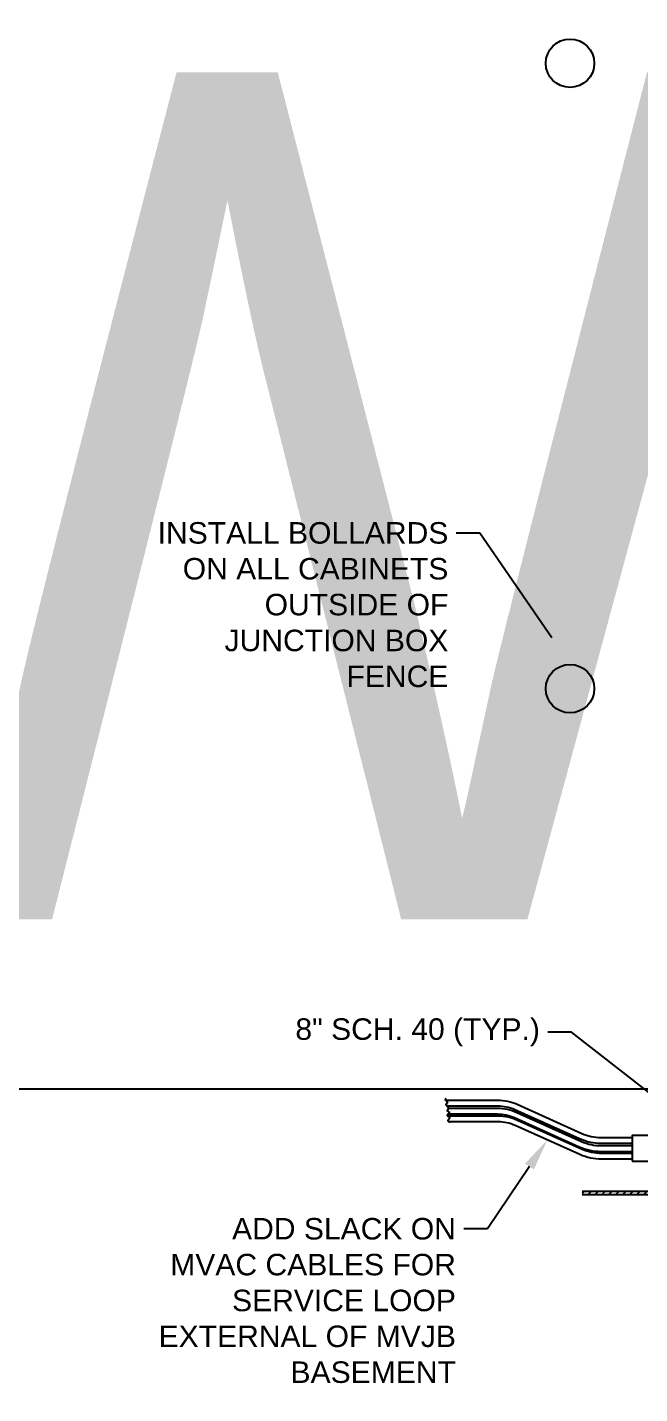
# Model space of a CAD drawing. Header units: feet. Extents: x -689 to 11593, y -511 to 1546.
# Drawn here: x 252.2 to 309.1, y 482.4 to 609.5 of the extents above; entities that cross this region are included whole.
import ezdxf
from ezdxf import colors
from ezdxf.entities.mleader import LeaderData, LeaderLine
from ezdxf.enums import TextEntityAlignment as Align
from ezdxf.math import Vec2, Vec3

# ---------------------------------------------------------------- set-up
doc = ezdxf.new("R2018")
doc.units = ezdxf.units.FT
doc.header["$MEASUREMENT"] = 0
for name, color, linetype in [('E-CABL-ACF', 1, 'AC_CABLE_FEEDER'), ('E-COND-PVC', 4, 'Continuous'), ('E-DETL-6', 7, 'Continuous'), ('E-EQPM-ENCL', 8, 'Continuous'), ('G-ANNO-TEXT', 1, 'Continuous')]:
    doc.layers.add(name, color=color, linetype=linetype)
doc.styles.add('NEI-A', font='arial.ttf')
doc.styles.get("Standard").update_dxf_attribs({"font": 'arial.ttf'})
doc.linetypes.add('AC_CABLE_FEEDER', pattern='A,0.2,-0.05,0,-0.05,0.2,-0.12,["ACF",Standard,S=0.1,R=0,X=-0.05,Y=-0.05],-0.3,0.2,-0.05,0,-0.05', length=1.22)

# ---------------------------------------------------------------- blocks, each defined once
blk = doc.blocks.new('DETAIL_TITLE')
at = {"style": 'NEI-A', "flags": 8}
blk.add_attdef('#', text='', height=0.2, dxfattribs=at).set_placement((0.592, -0.511), align=Align.MIDDLE_CENTER)
at = {"lineweight": 30, "flags": 104}
blk.add_attdef('DETAIL_TITLE', text='', height=0.2, dxfattribs=at).set_placement((0.91, -0.525), align=Align.BOTTOM_LEFT)
at = {"style": 'NEI-A'}
for tag, p in [('SCALE:', (0.939, -0.738)), ('1"_=_', (1.547, -0.738))]:
    blk.add_attdef(tag, text='', height=0.1, dxfattribs=at).set_placement(p, align=Align.BOTTOM_LEFT)

msp = doc.modelspace()

# ---------------------------------------------------------------- hatches: boundary and pattern name
at = {"layer": 'E-DETL-6'}
h = msp.add_hatch(dxfattribs=at)
h.set_pattern_fill('ANSI31', color=64, scale=3.653215)
h.set_pattern_definition([(45, (283.9148, 346.25955), (-0.3229016, 0.3229016), [])])
edge = h.paths.add_edge_path()
edge.add_line((336.86296, 500.96449), (336.86296, 501.23848))
edge.add_line((336.86296, 501.23848), (303.73991, 501.23848))
edge.add_arc((303.78915, 501.16998), 0.08436, 125.7114329, 234.2885671)
edge.add_arc((303.69067, 501.03298), 0.08436, -54.2885671, 54.2885671, ccw=False)
edge.add_line((303.73991, 500.96449), (336.86296, 500.96449))

# ---------------------------------------------------------------- linework, layer by layer
at = {"layer": 'E-CABL-ACF', "linetype": 'Continuous', "flags": 128}
for points in [[(291.0291, 509.7386), (295.89027, 509.7386, -0.106093529), (297.68901, 509.35259), (303.70186, 506.64725, 0.106093529), (305.5006, 506.26123), (308.37766, 506.26123)], [(291.13813, 509.21465), (295.89027, 509.20925, -0.106093529), (297.47181, 508.86985), (303.48467, 506.16451, 0.106093529), (305.5006, 505.73188), (308.37766, 505.73188)], [(291.22292, 508.27642), (295.92864, 508.27642, -0.106093529), (297.72738, 507.89041), (303.74023, 505.18507, 0.106093529), (305.53897, 504.79905), (308.37766, 504.79905)], [(291.31274, 508.98273), (295.87709, 508.98273, -0.106093529), (297.67582, 508.59672), (303.68868, 505.89138, 0.106093529), (305.48741, 505.50536), (308.37766, 505.50536)], [(291.317, 508.45338), (295.87709, 508.45338, -0.106093529), (297.45862, 508.11398), (303.47148, 505.40864, 0.106093529), (305.48741, 504.97601), (308.37766, 504.97601)], [(291.346, 507.74707), (295.92864, 507.74707, -0.106093529), (297.51018, 507.40767), (303.52304, 504.70233, 0.106093529), (305.53897, 504.2697), (308.37766, 504.2697)]]:
    msp.add_lwpolyline(points, format="xyb", dxfattribs=at)
at = {"layer": 'E-COND-PVC'}
msp.add_lwpolyline([(308.37766, 504.05972), (321.74651, 504.05972), (321.74651, 506.44592), (308.37766, 506.44592), (308.37766, 506.44592)], close=True, dxfattribs=at)
at = {"layer": 'E-DETL-6', "color": 64, "linetype": 'Continuous', "flags": 128}
msp.add_lwpolyline([(303.73991, 500.96449), (336.86296, 500.96449), (336.86296, 501.23848), (303.73991, 501.23848)], dxfattribs=at)
at = {"layer": 'E-EQPM-ENCL'}
msp.add_circle((302.6094, 606.14948), 2.25, dxfattribs=at)
at = {"layer": 'G-ANNO-TEXT'}
for points in [[(291.10393, 509.90266), (291.00197, 509.76367), (291.23668, 509.5467), (291.05264, 509.29292), (291.22362, 509.13637)], [(291.22362, 509.13637), (291.33104, 509.01579), (291.17998, 508.74303), (291.40553, 508.57406), (291.20163, 508.2961), (291.43634, 508.07913), (291.25229, 507.82535), (291.42327, 507.66879)]]:
    msp.add_lwpolyline(points, dxfattribs=at)

# ---------------------------------------------------------------- leaders
ml = msp.add_multileader_mtext('Standard', dxfattribs=at)
ml.set_content('\\pxsm1,qr;INSTALL BOLLARDS ON ALL CABINETS OUTSIDE OF JUNCTION BOX FENCE', color=256, style='NEI-A')
ml.set_leader_properties()
ml.build(insert=Vec2(0, 0))
ml.multileader.update_dxf_attribs({"dogleg_length": 2.19193, "arrow_head_size": 3})
ctx = ml.context
ctx.base_point, ctx.char_height, ctx.arrow_head_size, ctx.landing_gap_size, ctx.plane_origin = Vec3(263.96089, 562.4654), 2, 3, 0.73064, Vec3(269.24576, 545.18997)
ctx.text_align_type = 2
notes = []
notes.append((ctx, [(1, (1, 1, 0), (294.22665, 562.4654), (-1, 0), 2.19193, [(0, [(302.6094, 550.25036)], 0, [])])]))
ctx.mtext.insert, ctx.mtext.width, ctx.mtext.alignment, ctx.mtext.line_spacing_factor, ctx.mtext.flow_direction = Vec3(291.30408, 563.48245), 27.763125, 3, 0.6, 5
ctx.mtext.has_bg_fill, ctx.mtext.bg_color, ctx.mtext.bg_scale_factor, ctx.mtext.bg_transparency, ctx.mtext.use_window_bg_color = 1, -1073741824, 1.5, 0, 1
for ctx, leaders in notes:
    for number, flags, end, landing, length, lines in leaders:
        leader = LeaderData()
        leader.index, (leader.has_last_leader_line, leader.has_dogleg_vector, leader.attachment_direction) = number, flags
        leader.last_leader_point, leader.dogleg_vector, leader.dogleg_length = Vec3(end), Vec3(landing), length
        for number, points, colour, breaks in lines:
            line = LeaderLine()
            line.index, line.vertices, line.color, line.breaks = number, Vec3.list(points), colors.encode_raw_color(colour), breaks
            leader.lines.append(line)
        ctx.leaders.append(leader)

# ---------------------------------------------------------------- next in the draw order: linework, layer by layer
at = {"layer": 'E-EQPM-ENCL'}
msp.add_circle((302.6094, 548.00036), 2.25, dxfattribs=at)

# ---------------------------------------------------------------- next in the draw order: leaders
at = {"layer": 'G-ANNO-TEXT'}
ml = msp.add_multileader_mtext('Standard', dxfattribs=at)
ml.set_content('\\pxsm1,qr;8" SCH. 40 (TYP.)', color=256, style='NEI-A')
ml.set_leader_properties()
ml.build(insert=Vec2(0, 0))
ml.multileader.update_dxf_attribs({"dogleg_length": 2.19193, "arrow_head_size": 3})
ctx = ml.context
ctx.base_point, ctx.char_height, ctx.arrow_head_size, ctx.landing_gap_size, ctx.plane_origin = Vec3(276.56619, 516.0496), 2, 3, 0.73064, Vec3(281.69844, 501.38553)
ctx.text_align_type = 2
notes = []
notes.append((ctx, [(1, (1, 1, 0), (302.73373, 516.0496), (-1, 0), 2.19193, [(0, [(315.06208, 506.44592)], 0, [])])]))
ctx.mtext.insert, ctx.mtext.width, ctx.mtext.alignment, ctx.mtext.line_spacing_factor, ctx.mtext.flow_direction = Vec3(299.81116, 517.34359), 27.763125, 3, 0.6, 5
ctx.mtext.has_bg_fill, ctx.mtext.bg_color, ctx.mtext.bg_scale_factor, ctx.mtext.bg_transparency, ctx.mtext.use_window_bg_color = 1, -1073741824, 1.5, 0, 1
for ctx, leaders in notes:
    for number, flags, end, landing, length, lines in leaders:
        leader = LeaderData()
        leader.index, (leader.has_last_leader_line, leader.has_dogleg_vector, leader.attachment_direction) = number, flags
        leader.last_leader_point, leader.dogleg_vector, leader.dogleg_length = Vec3(end), Vec3(landing), length
        for number, points, colour, breaks in lines:
            line = LeaderLine()
            line.index, line.vertices, line.color, line.breaks = number, Vec3.list(points), colors.encode_raw_color(colour), breaks
            leader.lines.append(line)
        ctx.leaders.append(leader)

# ---------------------------------------------------------------- next in the draw order: leaders
ml = msp.add_multileader_mtext('Standard', dxfattribs=at)
ml.set_content('\\pxsm1,qr;ADD SLACK ON MVAC CABLES FOR SERVICE LOOP EXTERNAL OF MVJB BASEMENT', color=256, style='NEI-A')
ml.set_leader_properties()
ml.build(insert=Vec2(0, 0))
ml.multileader.update_dxf_attribs({"dogleg_length": 3, "arrow_head_size": 3})
ctx = ml.context
ctx.base_point, ctx.char_height, ctx.arrow_head_size, ctx.landing_gap_size, ctx.plane_origin = Vec3(264.00848, 497.76265), 2, 3, 0.73064, Vec3(228.1246, 495.4015)
ctx.text_align_type = 2
notes = []
notes.append((ctx, [(1, (1, 1, 0), (294.92636, 497.76265), (-1, 0), 2.19193, [(0, [(300.51661, 506.055)], 0, [])])]))
ctx.mtext.insert, ctx.mtext.width, ctx.mtext.alignment, ctx.mtext.line_spacing_factor, ctx.mtext.flow_direction = Vec3(292.00379, 498.7797), 28.4857481, 3, 0.6, 5
ctx.mtext.has_bg_fill, ctx.mtext.bg_color, ctx.mtext.bg_scale_factor, ctx.mtext.bg_transparency, ctx.mtext.use_window_bg_color = 1, -1073741824, 1.5, 0, 1
for ctx, leaders in notes:
    for number, flags, end, landing, length, lines in leaders:
        leader = LeaderData()
        leader.index, (leader.has_last_leader_line, leader.has_dogleg_vector, leader.attachment_direction) = number, flags
        leader.last_leader_point, leader.dogleg_vector, leader.dogleg_length = Vec3(end), Vec3(landing), length
        for number, points, colour, breaks in lines:
            line = LeaderLine()
            line.index, line.vertices, line.color, line.breaks = number, Vec3.list(points), colors.encode_raw_color(colour), breaks
            leader.lines.append(line)
        ctx.leaders.append(leader)

# ---------------------------------------------------------------- next in the draw order: block references
ref = msp.add_blockref('DETAIL_TITLE', (118.18999, 607.54937), dxfattribs=dict(at, xscale=10, yscale=10, zscale=10))
lines = msp.add_mtext('{\\L3-WAY MEDIUM VOLTAGE JUNCTION BOX (FRONT VIEW)}', dxfattribs={"layer": '0', "insert": (127.28896, 605.29799), "char_height": 78.7635871, "attachment_point": 1})
ref.add_attrib('DETAIL_TITLE', '', (127.28896, 605.29799)).embed_mtext(lines)

doc.saveas('drawing.dxf')
